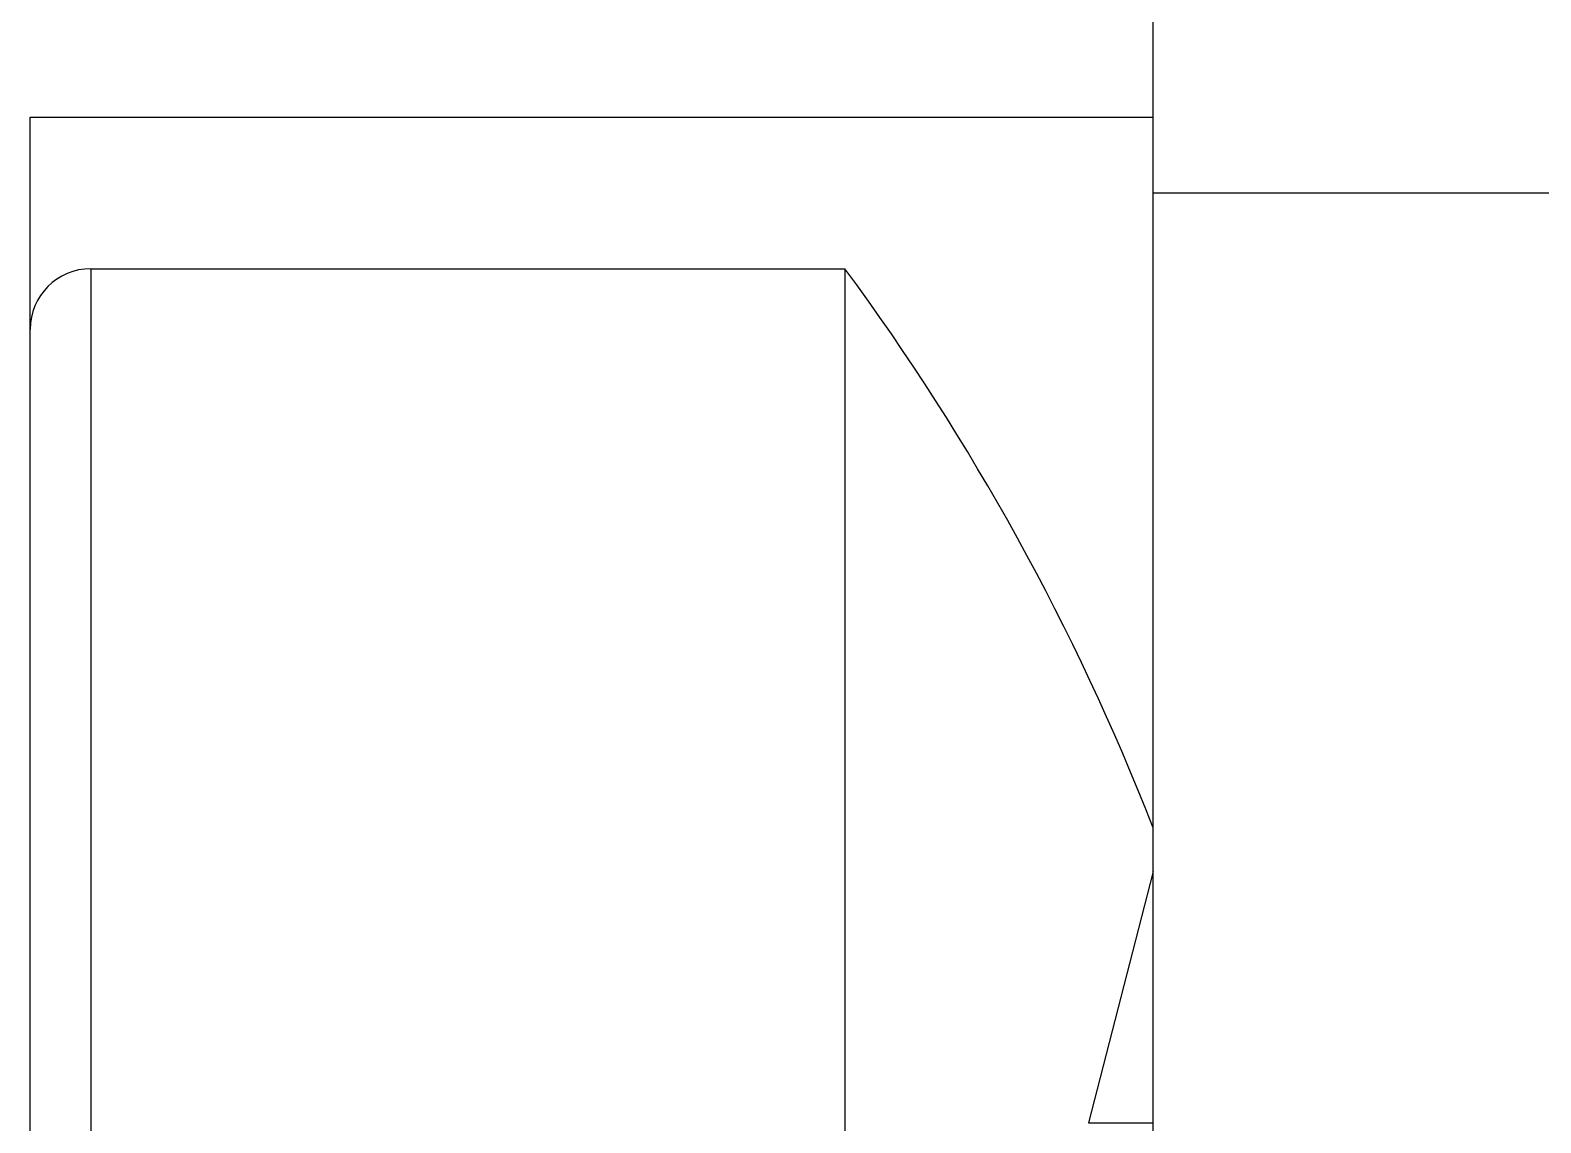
# Model space of a CAD drawing. Header units: millimetres. Extents: x 256 to 2599, y 626 to 1192.
# Drawn here: x 2044.2099 to 2044.6524, y 663.7489 to 664.069 of the extents above; entities that cross this region are included whole.
import ezdxf

# ---------------------------------------------------------------- set-up
doc = ezdxf.new("R2010")
doc.units = ezdxf.units.MM
doc.layers.add('MAIN-1', color=7, linetype='Continuous')
doc.layers.add('MAIN-2', color=7, linetype='Continuous')

msp = doc.modelspace()

# ---------------------------------------------------------------- linework, layer by layer
at = {"layer": 'MAIN-1'}
for p, q in [((2044.53884, 663.17683), (2044.53884, 668.15498)), ((2044.53884, 664.02134), (2045.69448, 664.02134))]:
    msp.add_line(p, q, dxfattribs=at)
at = {"layer": 'MAIN-2'}
for p, q in [((2044.20992, 664.04357), (2044.53884, 664.04357)), ((2044.20992, 664.04357), (2044.53884, 664.04357)), ((2044.20992, 663.57686), (2044.20992, 664.04357)), ((2044.2277, 663.99912), (2044.2277, 663.57686)), ((2044.2277, 663.99912), (2044.2277, 663.57686)), ((2044.2277, 663.99912), (2044.2277, 663.57686)), ((2044.2277, 663.99912), (2044.2277, 663.57686)), ((2044.2277, 663.99912), (2044.44856, 663.99912)), ((2044.2277, 663.99912), (2044.44856, 663.99912)), ((2044.44856, 663.99912), (2044.44856, 663.57686)), ((2044.44856, 663.99912), (2044.44856, 663.57686)), ((2044.44856, 663.99912), (2044.44856, 663.57686)), ((2044.44856, 663.99912), (2044.44856, 663.57686)), ((2044.53884, 663.82258), (2044.5199, 663.74892)), ((2044.53884, 663.82258), (2044.5199, 663.74892)), ((2044.5199, 663.74892), (2044.53884, 663.74892))]:
    msp.add_line(p, q, dxfattribs=at)
for centre, radius, start, end in [((2044.2277, 663.98134), 0.01778, 90, 180), ((2044.2277, 663.98134), 0.01778, 90, 180), ((2043.87632, 663.57686), 0.71116, 21.31539, 36.4236)]:
    msp.add_arc(centre, radius, start, end, dxfattribs=at)

doc.saveas('drawing.dxf')
